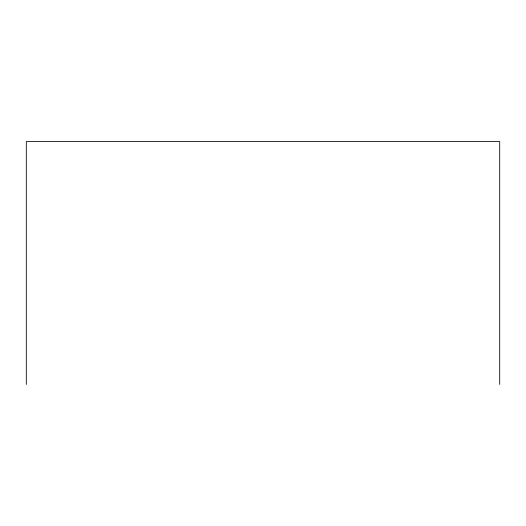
<?xml version="1.0" encoding="UTF-8"?>
<svg xmlns="http://www.w3.org/2000/svg" width="526" height="526" viewBox="0 0 526 526"><rect width="100%" height="100%" fill="white"/><g stroke="black" fill="none" stroke-linecap="round" stroke-linejoin="round"><path stroke-width="0.79" d="M499.7 384.421L499.7 141.579L26.3 141.579L26.3 384.421"/></g></svg>
